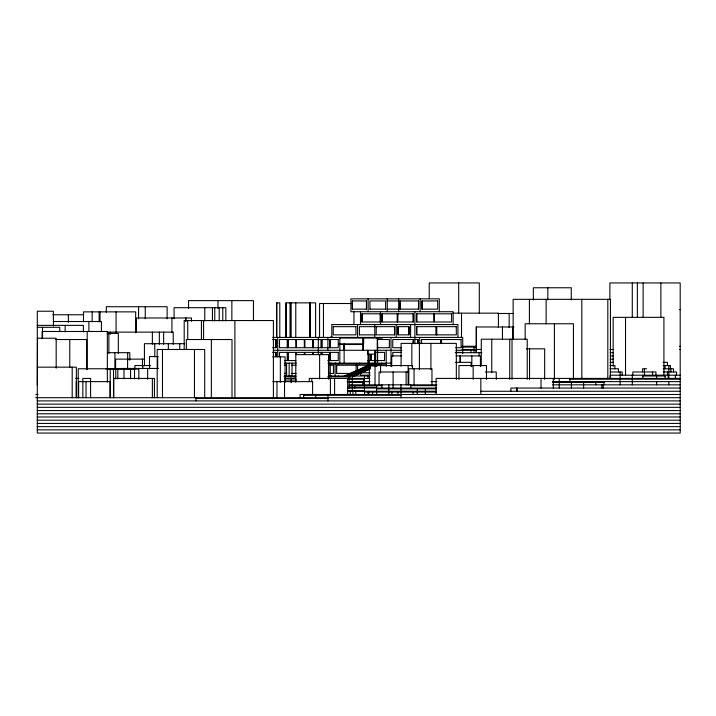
<?xml version="1.0" encoding="UTF-8"?>
<svg xmlns="http://www.w3.org/2000/svg" width="716" height="716" viewBox="0 0 716 716"><rect width="100%" height="100%" fill="white"/><g stroke="black" fill="none" stroke-linecap="round" stroke-linejoin="round"><path stroke-width="1.07" d="M387.025 300.944L399 300.944M418.574 300.944L400.083 300.944L400.083 309.142L418.574 309.142L418.574 300.944L418.475 309.142M351.484 303.512L319.569 303.512L319.569 337.558M369.886 309.142L385.655 309.142M387.025 309.142L399 309.142M679.502 309.625L680.2 309.625M452.834 313.161L498.417 313.161L498.417 327.507M497.593 313.483L513.515 313.483M397.827 313.796L413.302 313.796L413.302 321.994L397.827 321.994L397.926 313.796M433.869 313.796L416.667 313.796L416.667 321.994L433.869 321.994L433.78 313.796M52.832 314.763L83.629 314.763M53.467 321.511L101.421 321.511L101.421 331.499M37.295 325.368L83.378 325.368L83.378 331.902M333.209 326.657L355.986 326.657M375.121 326.657L359.351 326.657L359.432 334.855M376.177 326.657L394.659 326.657L394.659 334.855L376.177 334.855L376.267 326.657M398.024 326.657L409.006 326.657L409.006 334.855L398.024 334.855L398.024 326.657L398.105 334.855M456.343 326.657L436.751 326.657L436.832 334.855M514.061 326.979L476.238 326.979L476.238 349.238M37.295 327.301L59.795 327.301L59.795 331.678M107.132 333.405L118.328 333.405L118.328 353.435M359.351 334.855L375.121 334.855M436.751 334.855L456.343 334.855L456.262 326.657M330.998 336.627L331.794 336.627M272.671 337.424L462.724 337.424L462.724 353.498M339.465 338.068L377.609 338.068M37.295 338.229L56.179 338.229L56.179 368.194M377.028 338.229L382.398 338.229L382.398 337.424M55.436 339.518L86.636 339.518L86.636 369.438M272.68 339.518L276.081 339.518L276.081 347.716L272.68 347.716M295.887 339.518L287.904 339.518L287.904 347.716L295.887 347.716L295.806 339.518M304.363 339.518L296.379 339.518L296.469 347.716M304.846 347.716L312.829 347.716L312.829 339.518L304.846 339.518L304.935 347.716M313.322 339.518L321.305 339.518L321.305 347.716L313.322 347.716L313.322 339.518L313.411 347.716M377.413 339.518L389.397 339.518L389.298 347.716M413.221 339.518L413.221 343.617L413.311 339.518L392.753 339.518L392.753 347.716L401.461 347.716M413.678 339.518L418.09 339.518L418.09 343.617M440.958 339.518L440.958 343.617L441.047 339.518L421.447 339.518L421.447 343.617M461.131 339.518L441.53 339.518L441.53 343.617M184.701 343.698L144.435 343.698L144.435 365.778M338.641 343.859L363.647 343.859L363.647 338.068M338.641 344.503L363.263 344.503M461.918 346.267L476.167 346.267M679.502 346.267L680.2 346.267M461.874 347.072L476.23 347.072M296.379 347.716L304.363 347.716L304.273 339.518M377.413 347.716L389.397 347.716M455.627 347.716L461.131 347.716L461.041 339.518M526.358 348.835L544.661 348.835L544.661 379.444M461.874 349.48L481.6 349.48M609.88 349.48L613.487 349.48M679.502 349.48L680.2 349.48M273.378 350.285L401.855 350.285M456.101 350.285L476.346 350.285M272.68 352.37L276.081 352.37L276.081 356.47M295.887 352.37L287.904 352.37L287.904 360.569L295.887 360.569M312.749 352.37L312.749 354.42L312.829 352.37L304.846 352.37L304.935 354.42M313.411 352.37L313.411 354.42L313.322 352.37L321.305 352.37L321.305 354.42M376.795 352.37L384.608 352.37L384.519 360.569M401.461 352.37L392.753 352.37L392.753 356.47M455.501 352.37L461.131 352.37M107.364 352.693L129.811 352.693L129.811 360.193M455.215 352.693L481.823 352.693M610.166 352.693L613.487 352.693M375.22 354.143L367.702 354.143L367.702 350.285M295.798 354.626L328.868 354.626L328.868 378.988M401.533 355.915L391.733 355.915L391.733 366.628M456.074 355.915L480.418 355.915L480.418 366.628M610.13 355.915L613.487 355.915M158.102 356.55L149.528 356.55L149.528 368.785M272.671 356.872L285.075 356.872L285.075 382.317M144.596 359.128L115.598 359.128L115.598 368.767M610.13 359.128L613.487 359.128M284.368 360.569L287.42 360.569L287.42 352.37L279.437 352.37L279.437 356.47M327.803 360.569L329.781 360.569L329.781 352.37L321.797 352.37L321.797 354.42M367.46 360.569L370.861 360.569L370.861 354.42M384.608 360.569L371.282 360.569L371.282 354.42M455.573 362.341L471.101 362.341L471.101 366.628M610.113 362.341L613.487 362.341M663.07 362.341L667.455 362.341L667.455 365.554M284.261 363.146L296.352 363.146M328.009 363.146L390.99 363.146M381.422 363.603L371.81 363.603L371.81 364.086M329.584 363.943L386.21 363.943M284.359 365.232L286.66 365.232M291.582 365.232L296.102 365.232M329.27 365.232L333.54 365.232L333.54 373.43L329.27 373.43M356.076 365.232L336.529 365.232L336.529 373.43L350.67 373.43M357.535 365.232L369.76 365.232M376.795 365.232L384.608 365.232M150.539 365.554L134.876 365.554L134.876 368.892M609.942 365.554L614.91 365.554L614.91 368.767M663.097 365.554L670.427 365.554L670.427 368.767M369.957 366.359L365.661 366.359L365.661 366.843M370.002 366.816L364.632 366.816L364.632 367.755M37.295 367.165L76.361 367.165L76.361 397.702M370.056 367.272L363.612 367.272L363.612 368.221M363.612 367.755L370.056 367.755L362.582 367.738L362.582 368.221L370.1 368.221M370.154 368.194L361.562 368.194L361.562 369.134M121.684 368.445L158.37 368.445M370.154 368.65L360.533 368.65L360.533 369.599M609.942 368.767L618.481 368.767L618.481 371.98M646.638 368.767L642.61 368.767L642.61 371.98M663.159 368.767L673.523 368.767L673.523 371.98M106.04 369.089L138.063 369.089M370.154 369.134L359.513 369.116L359.513 370.056M408.738 371.98L379.059 371.98L379.059 384.841M485.35 371.98L496.251 371.98L496.251 379.48M610.059 371.98L622.159 371.98L622.159 375.202M663.24 371.98L676.53 371.98L676.53 375.202M370.002 372.785L351.314 372.785L351.314 373.269M284.359 373.43L286.66 373.43M291.582 373.43L296.102 373.43M358.635 373.43L360.936 373.43M358.877 373.707L349.265 373.707L349.265 374.647M350.285 373.725L359.906 373.725L359.906 372.785M370.091 375.202L360.569 375.202L360.569 372.785M680.2 375.202L610.068 375.202L610.068 378.415M284.154 375.998L295.914 375.998M328.367 375.998L368.042 375.998M642.852 375.998L665.164 375.998M349.506 376.482L344.136 376.482L344.136 375.998M284.154 376.804L295.914 376.804M327.821 376.804L349.999 376.804M75.753 378.415L78.832 378.415M284.7 378.415L295.833 378.415M369.733 378.415L309.276 378.415L309.276 381.628M680.2 378.415L436.071 378.415L436.071 394.489M347.385 379.212L364.489 379.212M569.909 379.212L680.2 379.212M284.628 380.017L296.567 380.017M272.778 381.628L312.606 381.628L312.606 394.489M347.188 381.628L349.202 381.628M349.363 381.628L369.904 381.628M430.916 381.628L436.885 381.628M552.618 381.628L680.2 381.628M349.22 382.434L363.639 382.434M552.618 382.434L604.501 382.434M37.295 384.841L37.509 338.229M349.22 384.841L436.885 384.841M552.555 384.841L680.2 384.841M349.211 385.647L381.941 385.647M410.814 385.647L436.42 385.647M347.887 387.249L376.616 387.249M347.887 388.054L436.42 388.054M680.2 388.054L510.866 388.054L510.866 391.267M376.661 388.86L436.42 388.86M347.887 390.864L364.489 390.864M347.887 391.267L436.42 391.267M480.839 391.267L680.2 391.267M364.489 392.073L436.42 392.073M35.8 394.489L38.011 394.489M680.2 394.489L300.085 394.489L300.085 397.702M303.62 395.286L401.005 395.286M35.8 397.702L680.2 397.702M196.005 398.499L327.964 398.499M37.295 400.915L680.2 400.915M37.295 404.128L680.2 404.128M37.295 407.341L680.2 407.341M37.295 410.554L680.2 410.554M37.295 413.776L680.2 413.776M37.295 416.989L680.2 416.989M37.295 420.202L680.2 420.202M37.295 423.416L680.2 423.416M37.295 426.629L680.2 426.629M37.295 429.842L680.2 429.842M675.367 375.202L675.367 378.415M670.856 368.767L670.856 371.98M668.825 365.554L668.825 378.415M668.825 381.628L668.825 384.841M668.171 375.202L668.171 378.415M667.41 371.98L667.41 375.202M665.119 365.554L665.119 368.767M665.164 375.202L665.164 378.415M663.92 375.202L663.92 317.34L613.165 317.34L613.165 366.297M660.877 282.936L660.877 317.394M656.653 375.998L656.653 378.415M656.653 381.628L656.653 384.841M655.946 375.202L655.946 371.98L632.846 371.98L632.846 375.202M652.589 371.98L652.589 375.202M644.472 368.767L644.472 375.202M643.12 282.936L643.12 317.394M642.852 375.202L642.852 378.415M637.365 282.936L637.365 317.394M632.282 282.936L632.282 317.394M632.3 375.202L632.3 378.415M632.3 379.212L632.3 384.841M625.524 317.34L625.524 375.202M620.128 371.98L620.128 378.415M620.128 379.212L620.128 384.841M610.426 378.415L610.426 299.333L513.139 299.333L513.139 339.429M609.88 299.61L609.88 282.936L680.2 282.936L680.2 433.064L37.295 433.064L37.295 311.227L53.369 311.227L53.467 325.95M607.812 299.333L607.812 378.415M603.955 381.628L603.955 384.841M603.203 384.841L603.203 388.054M601.87 384.841L601.87 388.054M595.784 382.434L595.784 384.841M583.612 382.434L583.612 388.054M581.822 299.333L581.822 378.415M573.435 379.399L573.435 323.766L525.168 323.766L525.168 339.339M571.431 382.434L571.431 388.054M571.27 299.906L571.27 287.76L533.348 287.76L533.348 299.906M569.909 378.415L569.909 381.628M559.259 378.415L559.259 381.628M559.259 382.434L559.259 388.054M554.408 323.766L554.408 379.399M553.298 378.415L553.298 388.054M547.83 287.76L547.83 299.906M546.138 299.333L546.138 323.838M541.028 378.415L541.028 388.054M529.545 348.835L529.545 379.444M529.401 299.333L529.401 323.838M527.236 379.39L527.236 339.196L481.277 339.196L481.277 365.992M517.086 388.054L517.086 391.267M516.657 388.054L516.657 391.267M512.71 326.979L512.71 339.223M512.021 339.196L512.021 379.39M509.738 339.196L509.738 379.39M509.166 313.483L509.166 327.686M502.462 326.979L502.462 339.223M491.758 339.196L491.758 372.696M486.486 379.48L486.486 365.554L458.974 365.554L458.974 379.48M480.839 378.415L480.839 394.489M479.299 313.134L479.299 282.936L429.233 282.936L429.233 298.599M479.085 352.693L479.085 355.915M476.4 326.979L476.4 349.238M476.346 349.48L476.346 352.693M476.095 349.48L476.095 352.693M474.046 347.072L474.046 349.48M474.046 350.285L474.046 352.693M473.169 365.554L473.169 379.48M471.835 355.915L471.835 366.628M470.976 350.285L470.976 352.693M461.516 313.161L461.516 337.442M460.307 355.915L460.307 362.341M460.093 355.915L460.093 362.341M458.688 282.936L458.688 313.134M457.936 337.424L457.936 324.572L331.803 324.572L331.803 337.424M456.334 379.444L456.334 343.376L401.076 343.376L401.076 366.324M453.156 324.572L453.156 311.711L350.93 311.711L350.93 298.849L439.293 298.849L439.293 311.711M436.178 326.657L436.178 334.855M431.963 384.841L431.963 368.767L408.809 368.767L408.738 384.841M430.916 343.376L430.916 369.608M425.358 388.86L425.358 391.267M425.358 392.073L425.358 394.489M422.019 300.944L422.019 309.142M421.536 339.518L421.536 343.617M420.167 298.849L420.167 311.711M419.683 337.424L419.683 343.859M419.388 343.376L419.388 369.608M417.992 339.518L417.992 343.617M417.294 388.86L417.294 391.267M417.294 392.073L417.294 394.489M416.748 313.796L416.748 321.994M416.748 326.657L416.748 334.855M414.895 311.711L414.895 343.859M414.063 368.767L414.063 384.841M413.213 313.796L413.213 321.994M413.177 392.073L413.177 394.489M412.488 368.767L412.488 365.554L369.429 365.554L369.429 384.841M411.852 343.376L411.852 366.324M410.814 384.841L410.814 388.054M410.599 324.572L410.599 337.424M408.925 326.657L408.925 334.855M408.12 365.554L408.12 384.841M406.115 371.98L406.115 384.841M401.005 384.841L401.005 388.054M401.005 388.86L401.005 391.267M401.005 392.073L400.951 397.702M400.181 300.944L400.181 309.142M398.678 298.849L398.678 311.711M397.935 392.073L397.935 394.489M397.308 313.796L397.308 321.994M396.252 324.572L396.252 337.424M394.57 326.657L394.57 334.855M393.093 371.98L393.093 388.054M391.903 392.073L391.903 394.489M390.99 337.424L390.99 366.359M388.833 384.841L388.833 388.054M388.833 388.86L388.833 391.267M388.833 392.073L388.833 394.489M387.249 298.849L387.249 311.711M386.21 350.285L386.21 366.359M385.566 309.142L385.655 300.944L369.886 300.944L369.966 309.142M382.022 313.796L382.022 321.994M381.941 384.841L381.941 388.054M381.422 363.146L381.422 364.086L370.781 364.059L370.781 364.999M380.527 311.711L380.527 324.572M380.563 365.554L380.563 373.054M380.402 363.603L380.402 364.542L369.76 364.525L369.76 365.464M380.286 313.796L380.286 321.994M379.373 364.059L379.373 364.999L368.731 364.981L368.731 365.464M378.352 364.525L378.352 365.464L367.711 365.437L367.711 366.377M377.609 337.424L377.609 363.146M377.234 338.068L377.269 363.146M377.323 364.981L377.323 365.921L366.681 365.903L366.681 366.843M376.661 385.647L376.616 391.384M376.661 392.073L376.661 394.489M376.303 365.437L376.303 366.377M375.274 365.903L375.274 366.377M375.22 350.285L375.22 363.146M375.023 365.554L375.023 384.841M374.88 350.285L374.88 363.146M374.772 324.572L374.772 337.424M372.83 363.146L372.83 364.086M372.606 392.073L372.606 394.489M371.38 354.42L371.38 360.569M370.763 354.42L370.763 360.569M369.017 354.42L369.017 363.943M369.125 368.65L369.125 369.599L358.483 369.572L358.483 370.512M368.812 391.267L368.812 394.489M368.633 354.42L368.633 363.146M368.122 298.849L368.122 311.711M368.105 369.116L368.105 370.056L357.463 370.029L357.463 370.512M368.051 350.285L368.051 363.943M368.042 375.202L368.042 378.415M368.06 391.267L368.06 394.489M367.075 369.572L367.075 370.512L356.434 370.494L356.434 371.434M366.431 300.944L366.431 309.142M366.055 370.029L366.055 370.969L355.413 370.951L355.413 371.89M365.026 370.494L365.026 371.434L354.384 371.407L354.384 371.89M364.489 375.998L364.489 384.841M364.489 385.647L364.489 394.489M364.005 370.951L364.005 371.89L353.364 371.873L353.364 372.812M363.639 378.415L363.639 381.628M363.263 337.424L363.263 350.285M363.28 381.628L363.28 384.841M362.923 338.068L362.923 350.285M362.976 371.407L362.976 372.347L352.335 372.329L352.335 373.269M362.967 381.628L362.967 384.841M361.992 313.796L361.992 321.994M361.956 371.873L361.956 372.812M360.927 372.329L360.927 373.269L350.285 373.242L350.285 374.191M360.497 311.711L360.497 324.572M359.45 363.146L359.45 363.943M358.877 373.242L358.877 374.191L348.236 374.164L348.236 374.647M357.857 373.707L357.857 374.647L347.215 374.62L347.215 375.569M357.579 324.572L357.579 337.424M357.624 365.232L357.535 370.36M356.828 374.164L356.828 375.103L346.186 375.086L346.186 376.025M356.129 363.146L356.129 371.711M355.897 326.657L355.986 334.855L333.209 334.855L333.298 326.657M355.807 374.62L355.807 375.569L345.166 375.542L345.166 376.482M355.78 390.864L355.78 394.489M354.778 375.086L354.778 376.025M354.787 385.647L354.787 388.054M353.955 311.2L353.955 324.384M353.758 375.542L353.758 376.482M352.961 390.864L352.961 394.489M352.728 375.998L352.728 376.482M352.433 300.944L352.433 309.142M352.317 375.998L352.317 378.415M352.317 379.212L352.317 381.628M352.317 382.434L352.317 384.841M352.317 385.647L352.317 391.267M350.231 390.864L350.231 394.489M349.838 375.998L349.838 378.415M349.202 380.017L349.202 388.054M349.068 375.998L349.068 378.415M347.949 375.998L347.949 376.804M347.699 378.415L347.699 394.489M344.521 344.503L344.521 350.285M344.136 343.859L344.136 363.146M343.796 344.503L343.796 350.285M339.84 337.424L339.84 363.146M338.937 363.146L338.937 363.943M338.382 375.998L338.382 376.804M336.627 365.232L336.627 373.43M335.544 363.146L335.544 363.943M335.544 375.998L335.544 376.804M335.124 363.146L335.124 375.998M334.596 378.415L334.596 394.489M333.45 365.232L333.45 373.43M331.732 363.146L331.732 363.943M331.248 375.998L331.248 376.804M330.765 375.998L330.765 376.804M330.353 339.518L330.353 347.716M330.353 352.37L330.353 360.569M330.389 378.415L330.389 394.489M330.273 363.146L330.273 375.998M329.691 339.518L329.691 347.716M329.691 352.37L329.691 360.569M328.501 354.626L328.501 378.988M327.964 395.286L327.964 400.915M327.883 337.424L327.883 350.285M323.444 303.512L323.444 337.558M321.878 339.518L321.878 347.716M321.878 352.37L321.878 354.42M321.215 339.518L321.215 347.716M321.215 352.37L321.215 354.42M319.622 354.626L319.622 378.988M318.325 337.424L318.325 354.572M315.792 395.286L315.792 397.702M315.622 337.469L315.622 302.868L285.89 302.868L285.89 337.469M312.749 339.518L312.749 347.716M311.8 378.415L311.8 381.628M310.323 302.868L310.323 337.469M309.706 302.868L309.706 337.469M304.273 354.42L304.363 352.37L296.379 352.37L296.469 354.42M303.62 394.489L303.62 397.702M295.771 302.868L295.771 337.469M295.806 352.37L295.798 382.308M294.688 375.998L294.688 376.804M292.021 363.146L292.021 375.998M291.358 375.998L291.358 376.804M291.135 302.868L291.135 337.469M291.251 380.017L291.251 382.246M291.072 380.017L291.072 382.246M290.598 375.998L290.598 376.804M290.043 302.868L290.043 337.469M289.148 363.146L289.148 375.998M287.993 339.518L287.993 347.716M287.993 352.37L287.993 360.569M287.331 339.518L287.331 347.716M287.331 352.37L287.331 360.569M286.57 363.146L286.57 375.998M286.239 302.868L286.239 337.469M284.529 381.628L284.529 397.702M280.341 356.872L280.341 382.317M279.786 337.469L279.786 302.868L276.636 302.868L276.636 337.469M279.526 339.518L279.526 347.716M279.526 352.37L279.526 356.47M277.674 337.424L277.674 356.711M276.967 381.628L276.967 397.702M276.752 302.868L276.752 337.469M275.982 339.518L275.982 347.716M275.982 352.37L275.982 356.47M273.396 397.702L273.396 320.553L184.191 320.553L184.191 349.623M253.473 320.661L253.473 300.622L188.514 300.622L188.514 308.417M234.884 320.553L234.884 397.702M232.002 397.702L232.002 339.518L186.33 339.518L186.33 349.399M231.859 300.622L231.859 320.661M225.844 320.92L225.844 307.692L174.086 307.692L174.086 318.71M222.783 307.692L222.783 320.92M219.212 307.692L219.212 320.92M217.977 300.622L217.977 308.417M214.764 307.692L214.764 320.92M212.437 307.692L212.437 320.92M211.345 339.518L211.345 397.702M204.776 307.692L204.776 320.92M204.686 397.702L204.686 349.48L157.207 349.48L157.207 397.702M203.568 320.553L203.568 339.554M201.429 320.553L201.429 339.554M196.005 397.702L196.005 400.915M194.457 349.48L194.457 397.702M191.467 321.323L191.467 317.976L136.443 317.976L136.443 332.484M187.735 320.553L187.735 339.554M186.017 317.976L186.017 321.323M185.525 317.976L185.525 321.323M179.743 343.698L179.743 349.22M173.227 344.342L173.227 332.126L107.821 332.126L107.821 334.345M171.921 317.976L171.921 332.484M168.332 343.698L168.332 349.22M167.123 318.79L167.123 306.725L106.299 306.725L106.299 312.212M163.651 332.126L163.651 344.342M162.478 349.48L162.478 397.702M159.346 332.126L159.346 344.342M157.681 356.55L157.681 368.785M154.781 343.698L154.781 356.944M154.423 397.702L154.423 378.415L113.79 378.415L113.79 397.702M152.374 332.126L152.374 344.342M152.374 378.415L152.374 397.702M147.648 368.445L147.648 379.283M145.241 306.725L145.241 318.79M142.887 365.554L142.887 368.892M142.439 359.128L142.439 366.628M138.85 368.445L138.85 379.283M138.591 306.725L138.591 318.79M135.664 332.833L135.664 311.872L83.495 311.872L83.495 321.806M134.519 378.782L134.519 368.767L78.214 368.767L78.214 397.702M130.554 368.767L130.554 378.782M127.672 352.693L127.672 360.193M127.6 359.128L127.6 368.767M123.984 368.767L123.984 378.782M117.809 368.767L117.809 378.782M116.073 311.872L116.073 332.833M115.741 368.767L115.741 378.782M114.909 352.693L114.909 368.767M113.504 368.767L113.504 397.702M110.264 332.126L110.264 334.345M110.219 368.767L110.219 397.702M110.13 397.702L110.13 381.628L78.626 381.628L78.626 397.702M108.886 333.405L108.886 353.435M107.364 382.12L107.364 331.481L42.146 331.481L42.146 338.185M100.043 311.872L100.043 321.806M99.139 311.872L99.139 321.806M92.176 311.872L92.176 321.806M90.583 397.702L90.583 378.415L82.841 378.415L82.841 397.702M88.891 321.511L88.891 331.499M87.182 331.481L87.182 369.474M86.036 381.628L86.036 397.702M76.29 381.628L76.29 397.702M72.2 367.165L72.2 397.702M69.774 339.518L69.774 367.219M68.378 314.763L68.378 322.361M65.138 325.368L65.138 331.902M42.504 327.301L42.504 338.247M366.52 300.944L352.335 300.944L352.335 309.142L366.52 309.142L366.52 300.944M437.7 300.944L421.93 300.944L421.93 309.142L437.7 309.142L437.7 300.944M380.384 313.796L361.902 313.796L361.902 321.994L380.384 321.994L380.384 313.796M397.407 313.796L381.923 313.796L381.923 321.994L397.407 321.994L397.407 313.796M451.563 313.796L434.361 313.796L434.442 321.994L451.563 321.994L451.563 313.796M436.259 326.657L416.667 326.657L416.667 334.855L436.259 334.855L436.259 326.657M287.42 339.518L279.437 339.518L279.437 347.716L287.42 347.716L287.42 339.518M329.781 339.518L321.797 339.518L321.797 347.716L329.781 347.716L329.781 339.518M338.247 339.518L330.264 339.518L330.264 347.716L338.247 347.716L338.247 339.518M338.247 352.37L330.264 352.37L330.264 360.569L338.247 360.569L338.247 352.37"/></g></svg>
